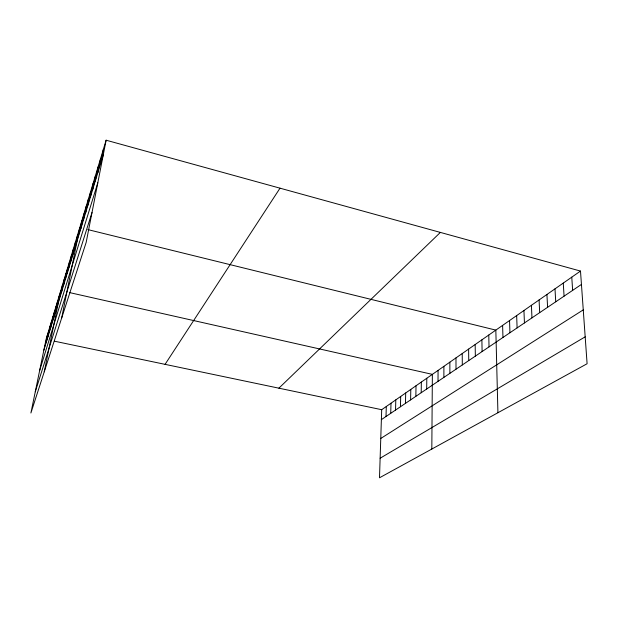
<?xml version="1.0" encoding="UTF-8"?>
<svg xmlns="http://www.w3.org/2000/svg" width="618" height="618" viewBox="0 0 618 618"><rect width="100%" height="100%" fill="white"/><g stroke="black" fill="none" stroke-linecap="round" stroke-linejoin="round"><path stroke-width="0.93" d="M443.878 377.397L443.894 366.335M438.015 381.36L438.069 370.398M431.82 449.047L432.368 374.369L69.749 292.631M426.69 389.016L426.799 378.255M421.206 392.716L421.345 382.055M415.852 396.339L416.014 385.779M410.607 399.885L410.8 389.417M405.478 403.353L405.686 392.978M400.456 406.744L400.688 396.462M395.535 410.074L395.798 399.877M390.723 413.326L391.001 403.222M386.003 416.517L386.304 406.497M580.495 271.07L381.7 409.703L379.498 477.791L587.1 363.739L580.495 271.07L106.126 140.209L46.064 339.436L30.9 413.009L86.172 242.387L106.126 140.209M95.272 181.105L98.061 166.953M97.86 172.615L100.664 158.316M100.518 163.855L103.353 149.409M85.693 212.592L88.397 199.019M87.988 205.068L90.707 191.356M90.344 197.32L93.086 183.461M92.77 189.332L95.535 175.334M75.048 247.609L77.636 234.716M61.661 318.069L79.776 227.609L81.561 228.042M79.212 233.921L81.839 220.757M81.313 227.007L83.963 213.712M83.476 219.908L86.149 206.474M67.138 273.604L69.641 261.236M69.031 267.378L71.557 254.879M70.985 260.974L73.527 248.343M72.986 254.384L75.55 241.63M56.771 307.687L59.15 296.037M44.249 371.812L60.788 290.607M60.046 296.91L62.464 285.037M61.754 291.31L64.187 279.321M63.499 285.562L65.956 273.45M65.292 279.668L67.771 267.424M45.16 345.848L47.385 335.056M46.497 341.468L48.737 330.568M47.864 336.98L50.12 325.98M49.262 332.384L51.533 321.283M50.691 327.679L52.986 316.478M52.151 322.866L54.469 311.549M53.658 317.93L55.991 306.505M55.195 312.87L57.551 301.337M43.863 350.136L103.268 154.817M39.676 370.445L97.814 182.781M35.265 391.82L92.005 212.546M165.068 364.35L280.016 188.181M278.888 388.181L440.379 232.414M381.383 419.637L581.445 284.419M380.773 438.463L583.261 309.873M380.132 458.232L585.184 336.833M54.461 341.198L381.7 409.703M87.81 229.587L495.829 330.112L497.923 412.731M571.766 277.158L572.647 290.367M563.268 283.083L564.072 296.161M554.995 288.853L555.729 301.8M546.93 294.477L547.602 307.293M539.074 299.954L539.684 312.638M531.41 305.3L531.967 317.861M523.94 310.506L524.443 322.944M516.656 315.589L517.104 327.903M509.549 320.549L509.943 332.747M502.612 325.385L502.959 337.467M488.776 335.033L489.031 346.883M481.885 339.838L482.102 351.565M475.172 344.52L475.342 356.13M468.614 349.093L468.745 360.595M462.218 353.558L462.303 364.944M455.968 357.915L456.014 369.193M449.858 362.171L449.881 373.342"/></g></svg>
